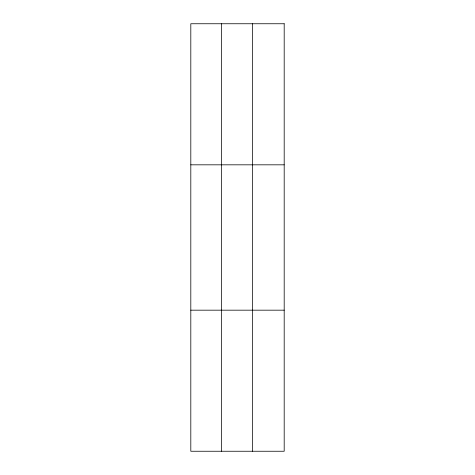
<?xml version="1.0" encoding="UTF-8"?>
<svg xmlns="http://www.w3.org/2000/svg" width="475" height="475" viewBox="0 0 475 475"><rect width="100%" height="100%" fill="white"/><g stroke="black" fill="none" stroke-linecap="round" stroke-linejoin="round"><path stroke-width="0.71" d="M221.623 451.25L221.623 23.75M252.439 451.25L252.439 23.75M190.808 164.825L284.192 164.825M190.808 310.175L284.192 310.175M284.192 23.75L190.808 23.75L190.808 451.25L284.192 451.25L284.192 23.75"/></g></svg>
